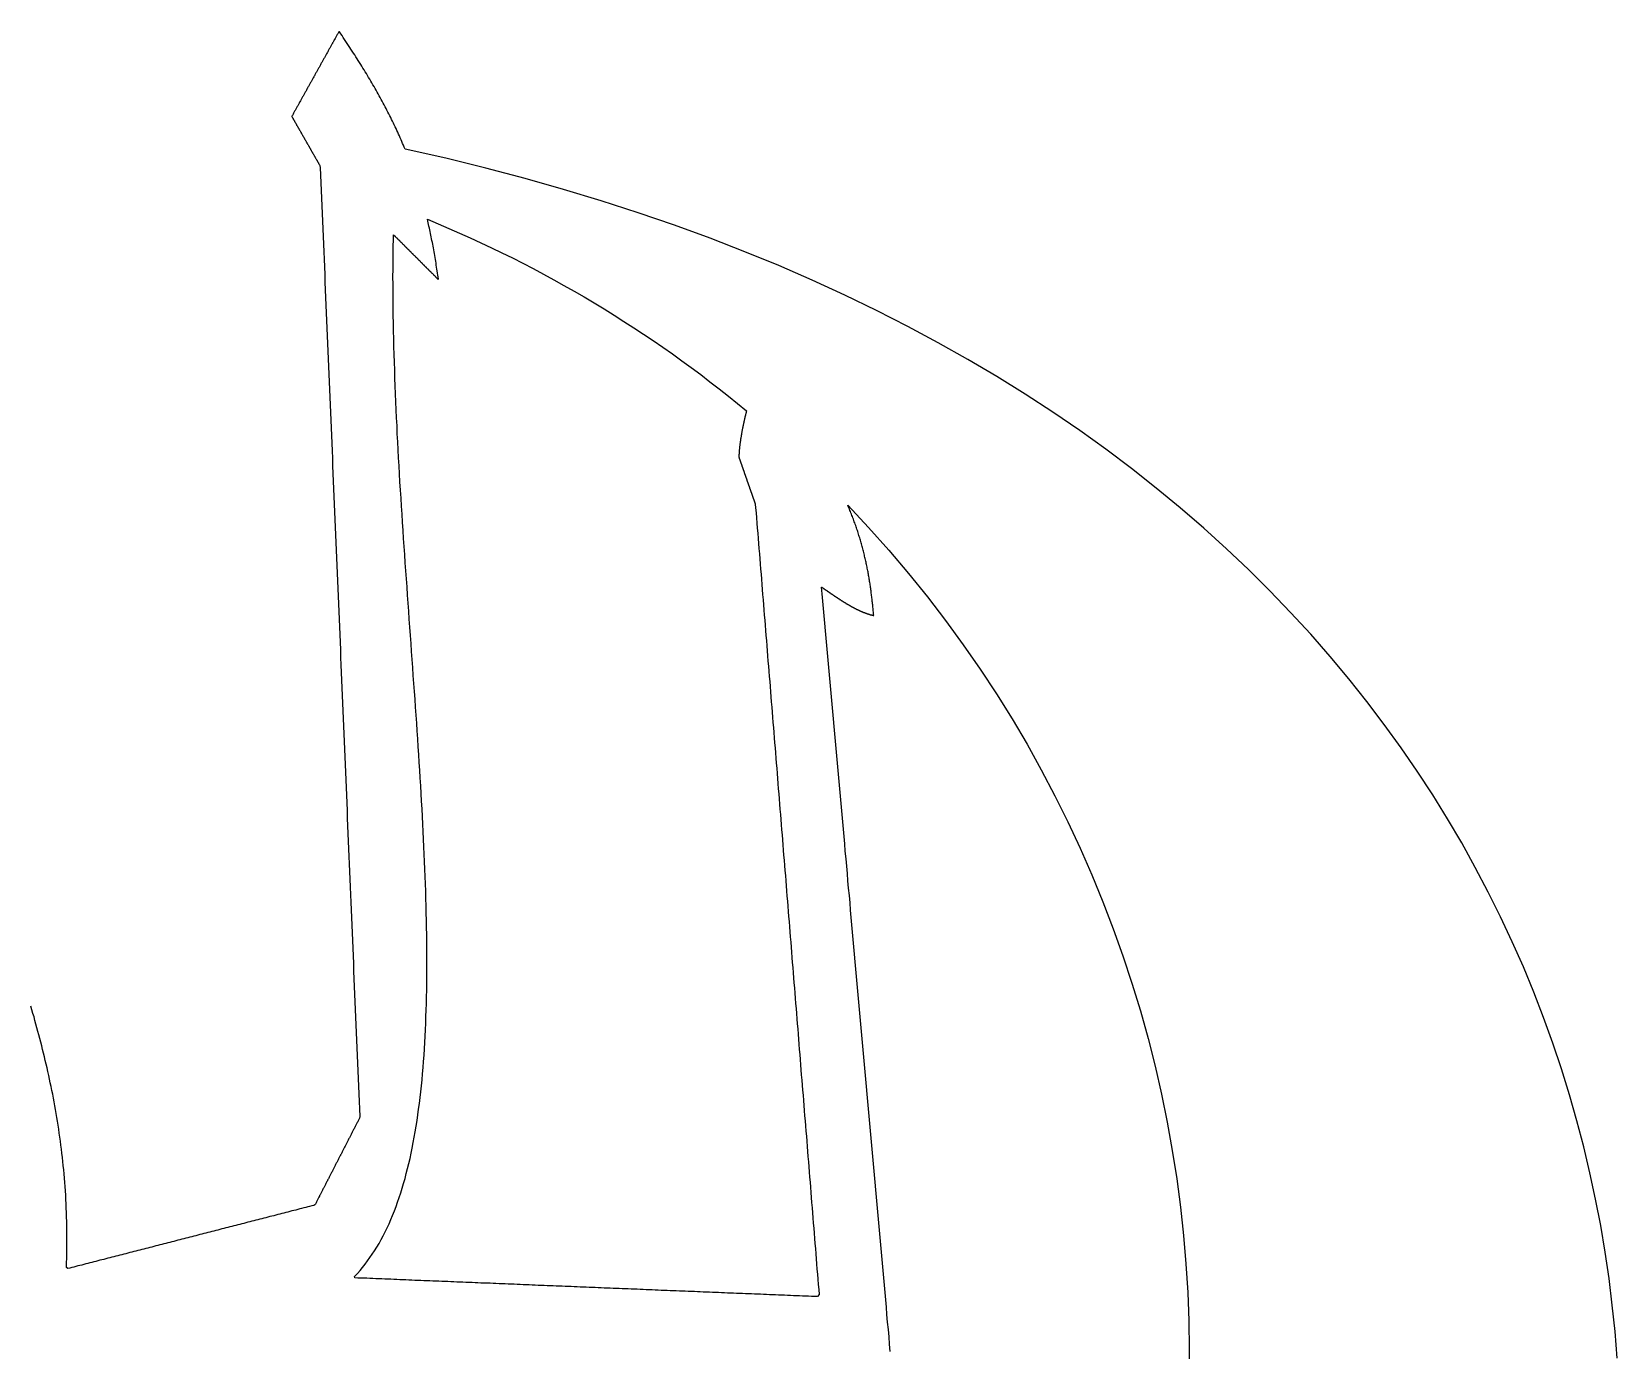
# Model space of a CAD drawing. Extents: x -375 to 182, y -177 to 177.
# Drawn here: x -14.6 to 181.8, y 14 to 177.3 of the extents above; entities that cross this region are included whole.
import ezdxf

# ---------------------------------------------------------------- set-up
doc = ezdxf.new("R2010")
doc.units = 0

msp = doc.modelspace()

# ---------------------------------------------------------------- linework, layer by layer
msp.add_lwpolyline([(181.78, 13.04), (181.5, 16.34), (181.16, 19.63), (180.75, 22.92), (180.27, 26.2), (179.72, 29.47), (179.09, 32.73), (178.39, 35.99), (177.62, 39.23), (176.77, 42.46), (175.85, 45.68), (174.86, 48.88), (173.79, 52.06), (172.65, 55.23), (171.43, 58.39), (170.14, 61.52), (168.76, 64.63), (167.32, 67.72), (165.79, 70.79), (164.19, 73.84), (162.51, 76.86), (160.75, 79.85), (158.91, 82.82), (156.99, 85.75), (154.99, 88.66), (152.92, 91.54), (150.76, 94.38), (148.52, 97.2), (146.2, 99.98), (143.8, 102.72), (141.31, 105.42), (138.75, 108.09), (136.1, 110.72), (133.36, 113.31), (130.55, 115.86), (127.65, 118.37), (124.66, 120.83), (121.59, 123.25), (118.43, 125.62), (115.19, 127.95), (111.86, 130.22), (108.44, 132.45), (104.94, 134.63), (101.34, 136.76), (97.66, 138.83), (93.9, 140.85), (90.04, 142.81), (86.09, 144.72), (82.06, 146.57), (77.93, 148.37), (73.72, 150.1), (69.41, 151.77), (65.01, 153.38), (60.52, 154.93), (55.93, 156.41), (51.26, 157.82), (46.49, 159.18), (41.62, 160.46), (36.67, 161.67), (31.62, 162.81), (31.52, 163.05), (31.42, 163.28), (31.33, 163.51), (31.23, 163.74), (31.13, 163.97), (31.03, 164.2), (30.92, 164.43), (30.82, 164.66), (30.72, 164.89), (30.61, 165.11), (30.51, 165.34), (30.4, 165.57), (30.29, 165.8), (30.18, 166.02), (30.07, 166.25), (29.96, 166.48), (29.85, 166.7), (29.74, 166.93), (29.62, 167.16), (29.51, 167.38), (29.39, 167.61), (29.27, 167.83), (29.16, 168.06), (29.04, 168.29), (28.91, 168.51), (28.79, 168.74), (28.67, 168.96), (28.55, 169.19), (28.42, 169.42), (28.3, 169.64), (28.17, 169.87), (28.04, 170.09), (27.91, 170.32), (27.78, 170.55), (27.65, 170.78), (27.52, 171), (27.38, 171.23), (27.25, 171.46), (27.11, 171.69), (26.97, 171.92), (26.84, 172.15), (26.7, 172.38), (26.55, 172.61), (26.41, 172.84), (26.27, 173.07), (26.13, 173.3), (25.98, 173.53), (25.83, 173.77), (25.69, 174), (25.54, 174.23), (25.39, 174.47), (25.24, 174.7), (25.08, 174.94), (24.93, 175.18), (24.78, 175.41), (24.62, 175.65), (24.46, 175.89), (24.3, 176.13), (24.14, 176.37), (23.98, 176.62), (23.82, 176.86), (23.66, 177.1), (23.49, 177.35), (23.42, 177.34), (23.37, 177.25), (23.33, 177.17), (23.28, 177.08), (23.23, 177), (23.18, 176.91), (23.14, 176.83), (23.09, 176.74), (23.04, 176.66), (23, 176.57), (22.95, 176.49), (22.9, 176.4), (22.85, 176.32), (22.81, 176.23), (22.76, 176.15), (22.71, 176.06), (22.66, 175.98), (22.62, 175.89), (22.57, 175.81), (22.52, 175.72), (22.48, 175.64), (22.43, 175.55), (22.38, 175.47), (22.34, 175.38), (22.29, 175.3), (22.24, 175.22), (22.19, 175.13), (22.15, 175.04), (22.1, 174.96), (22.05, 174.87), (22.01, 174.79), (21.96, 174.71), (21.91, 174.62), (21.86, 174.54), (21.82, 174.45), (21.77, 174.37), (21.72, 174.28), (21.67, 174.2), (21.63, 174.11), (21.58, 174.03), (21.53, 173.94), (21.49, 173.86), (21.44, 173.77), (21.39, 173.69), (21.35, 173.6), (21.3, 173.52), (21.25, 173.43), (21.2, 173.35), (21.16, 173.26), (21.11, 173.18), (21.06, 173.09), (21.02, 173.01), (20.97, 172.92), (20.92, 172.84), (20.87, 172.75), (20.83, 172.67), (20.78, 172.58), (20.73, 172.5), (20.68, 172.41), (20.64, 172.33), (20.59, 172.24), (20.54, 172.16), (20.5, 172.07), (20.45, 171.99), (20.4, 171.9), (20.36, 171.82), (20.31, 171.74), (20.26, 171.65), (20.21, 171.57), (20.17, 171.48), (20.12, 171.4), (20.07, 171.31), (20.03, 171.23), (19.98, 171.14), (19.93, 171.06), (19.88, 170.97), (19.84, 170.89), (19.79, 170.8), (19.74, 170.72), (19.69, 170.63), (19.65, 170.55), (19.6, 170.46), (19.55, 170.38), (19.51, 170.29), (19.46, 170.21), (19.41, 170.12), (19.37, 170.04), (19.32, 169.95), (19.27, 169.87), (19.22, 169.78), (19.18, 169.7), (19.13, 169.61), (19.08, 169.53), (19.04, 169.45), (18.99, 169.36), (18.94, 169.27), (18.89, 169.19), (18.85, 169.1), (18.8, 169.02), (18.75, 168.94), (18.7, 168.85), (18.66, 168.77), (18.61, 168.68), (18.56, 168.6), (18.52, 168.51), (18.47, 168.43), (18.42, 168.34), (18.38, 168.26), (18.33, 168.17), (18.28, 168.09), (18.23, 168), (18.19, 167.92), (18.14, 167.83), (18.09, 167.75), (18.05, 167.66), (18, 167.58), (17.95, 167.49), (17.9, 167.41), (17.86, 167.32), (17.81, 167.24), (17.76, 167.15), (17.71, 167.07), (17.67, 166.98), (17.62, 166.9), (17.61, 166.83), (17.64, 166.78), (17.67, 166.73), (17.69, 166.68), (17.72, 166.63), (17.75, 166.58), (17.78, 166.53), (17.81, 166.48), (17.84, 166.44), (17.86, 166.39), (17.89, 166.34), (17.92, 166.29), (17.95, 166.24), (17.98, 166.19), (18.01, 166.14), (18.03, 166.09), (18.06, 166.04), (18.09, 165.99), (18.12, 165.94), (18.15, 165.89), (18.17, 165.84), (18.2, 165.79), (18.23, 165.74), (18.26, 165.69), (18.29, 165.64), (18.32, 165.59), (18.35, 165.54), (18.37, 165.49), (18.4, 165.45), (18.43, 165.4), (18.46, 165.35), (18.49, 165.3), (18.52, 165.25), (18.54, 165.2), (18.57, 165.15), (18.6, 165.1), (18.63, 165.05), (18.66, 165), (18.68, 164.95), (18.71, 164.9), (18.74, 164.85), (18.77, 164.8), (18.8, 164.75), (18.83, 164.7), (18.85, 164.65), (18.88, 164.6), (18.91, 164.55), (18.94, 164.5), (18.97, 164.46), (19, 164.41), (19.02, 164.36), (19.05, 164.31), (19.08, 164.26), (19.11, 164.21), (19.14, 164.16), (19.16, 164.11), (19.19, 164.06), (19.22, 164.01), (19.25, 163.96), (19.28, 163.91), (19.31, 163.86), (19.34, 163.81), (19.36, 163.76), (19.39, 163.71), (19.42, 163.66), (19.45, 163.61), (19.48, 163.56), (19.51, 163.51), (19.53, 163.47), (19.56, 163.42), (19.59, 163.37), (19.62, 163.32), (19.65, 163.27), (19.67, 163.22), (19.7, 163.17), (19.73, 163.12), (19.76, 163.07), (19.79, 163.02), (19.82, 162.97), (19.84, 162.92), (19.87, 162.87), (19.9, 162.82), (19.93, 162.77), (19.96, 162.72), (19.99, 162.67), (20.01, 162.62), (20.04, 162.57), (20.07, 162.52), (20.1, 162.48), (20.13, 162.43), (20.15, 162.38), (20.18, 162.33), (20.21, 162.28), (20.24, 162.23), (20.27, 162.18), (20.3, 162.13), (20.33, 162.08), (20.35, 162.03), (20.38, 161.98), (20.41, 161.93), (20.44, 161.88), (20.47, 161.83), (20.5, 161.78), (20.52, 161.73), (20.55, 161.68), (20.58, 161.63), (20.61, 161.58), (20.64, 161.53), (20.66, 161.49), (20.69, 161.44), (20.72, 161.39), (20.75, 161.34), (20.78, 161.29), (20.81, 161.24), (20.83, 161.19), (20.86, 161.14), (20.89, 161.09), (20.92, 161.04), (20.95, 160.99), (20.98, 160.94), (21, 160.89), (21.03, 160.84), (21.06, 160.79), (21.09, 160.74), (21.12, 160.53), (21.16, 159.59), (21.2, 158.64), (21.24, 157.69), (21.28, 156.74), (21.32, 155.79), (21.36, 154.84), (21.4, 153.9), (21.44, 152.95), (21.48, 152), (21.51, 151.05), (21.55, 150.1), (21.59, 149.16), (21.63, 148.21), (21.67, 147.26), (21.71, 146.31), (21.75, 145.36), (21.79, 144.42), (21.83, 143.47), (21.87, 142.52), (21.91, 141.57), (21.95, 140.62), (21.99, 139.68), (22.03, 138.73), (22.07, 137.78), (22.11, 136.83), (22.15, 135.88), (22.18, 134.93), (22.22, 133.99), (22.26, 133.04), (22.3, 132.09), (22.34, 131.14), (22.38, 130.19), (22.42, 129.25), (22.46, 128.3), (22.5, 127.35), (22.54, 126.4), (22.58, 125.45), (22.62, 124.51), (22.66, 123.56), (22.7, 122.61), (22.74, 121.66), (22.78, 120.71), (22.82, 119.76), (22.86, 118.82), (22.9, 117.87), (22.94, 116.92), (22.98, 115.97), (23.01, 115.02), (23.05, 114.08), (23.09, 113.13), (23.13, 112.18), (23.17, 111.23), (23.21, 110.28), (23.25, 109.34), (23.29, 108.39), (23.33, 107.44), (23.37, 106.49), (23.41, 105.54), (23.45, 104.6), (23.49, 103.65), (23.53, 102.7), (23.57, 101.75), (23.61, 100.8), (23.65, 99.85), (23.69, 98.91), (23.72, 97.96), (23.76, 97.01), (23.8, 96.06), (23.84, 95.11), (23.88, 94.17), (23.92, 93.22), (23.96, 92.27), (24, 91.32), (24.04, 90.37), (24.08, 89.43), (24.12, 88.48), (24.16, 87.53), (24.2, 86.58), (24.24, 85.63), (24.28, 84.68), (24.32, 83.74), (24.36, 82.79), (24.4, 81.84), (24.44, 80.89), (24.47, 79.94), (24.51, 79), (24.55, 78.05), (24.59, 77.1), (24.63, 76.15), (24.67, 75.2), (24.71, 74.26), (24.75, 73.31), (24.79, 72.36), (24.83, 71.41), (24.87, 70.46), (24.91, 69.52), (24.95, 68.57), (24.99, 67.62), (25.03, 66.67), (25.07, 65.72), (25.11, 64.77), (25.15, 63.83), (25.19, 62.88), (25.23, 61.93), (25.26, 60.98), (25.3, 60.03), (25.34, 59.09), (25.38, 58.14), (25.42, 57.19), (25.46, 56.24), (25.5, 55.29), (25.54, 54.35), (25.58, 53.4), (25.62, 52.45), (25.66, 51.5), (25.7, 50.55), (25.74, 49.6), (25.78, 48.66), (25.82, 47.71), (25.86, 46.76), (25.9, 45.81), (25.93, 44.86), (25.97, 43.92), (26.01, 42.97), (25.98, 42.78), (25.93, 42.69), (25.89, 42.6), (25.85, 42.51), (25.8, 42.43), (25.76, 42.34), (25.71, 42.25), (25.67, 42.17), (25.62, 42.08), (25.58, 41.99), (25.53, 41.9), (25.49, 41.82), (25.44, 41.73), (25.4, 41.64), (25.35, 41.56), (25.31, 41.47), (25.26, 41.38), (25.22, 41.29), (25.17, 41.21), (25.13, 41.12), (25.08, 41.03), (25.04, 40.94), (24.99, 40.86), (24.95, 40.77), (24.91, 40.68), (24.86, 40.6), (24.82, 40.51), (24.77, 40.42), (24.73, 40.33), (24.68, 40.25), (24.64, 40.16), (24.59, 40.07), (24.55, 39.99), (24.5, 39.9), (24.46, 39.81), (24.41, 39.72), (24.37, 39.64), (24.32, 39.55), (24.28, 39.46), (24.23, 39.38), (24.19, 39.29), (24.14, 39.2), (24.1, 39.11), (24.05, 39.03), (24.01, 38.94), (23.97, 38.85), (23.92, 38.76), (23.88, 38.68), (23.83, 38.59), (23.79, 38.5), (23.74, 38.42), (23.7, 38.33), (23.65, 38.24), (23.61, 38.15), (23.56, 38.07), (23.52, 37.98), (23.47, 37.89), (23.43, 37.81), (23.38, 37.72), (23.34, 37.63), (23.29, 37.54), (23.25, 37.46), (23.2, 37.37), (23.16, 37.28), (23.11, 37.19), (23.07, 37.11), (23.02, 37.02), (22.98, 36.93), (22.94, 36.85), (22.89, 36.76), (22.85, 36.67), (22.8, 36.58), (22.76, 36.5), (22.71, 36.41), (22.67, 36.32), (22.62, 36.24), (22.58, 36.15), (22.53, 36.06), (22.49, 35.97), (22.44, 35.89), (22.4, 35.8), (22.35, 35.71), (22.31, 35.63), (22.26, 35.54), (22.22, 35.45), (22.17, 35.36), (22.13, 35.28), (22.08, 35.19), (22.04, 35.1), (22, 35.01), (21.95, 34.93), (21.91, 34.84), (21.86, 34.75), (21.82, 34.67), (21.77, 34.58), (21.73, 34.49), (21.68, 34.4), (21.64, 34.32), (21.59, 34.23), (21.55, 34.14), (21.5, 34.06), (21.46, 33.97), (21.41, 33.88), (21.37, 33.79), (21.32, 33.71), (21.28, 33.62), (21.23, 33.53), (21.19, 33.45), (21.14, 33.36), (21.1, 33.27), (21.05, 33.18), (21.01, 33.1), (20.96, 33.01), (20.92, 32.92), (20.87, 32.83), (20.83, 32.75), (20.79, 32.66), (20.74, 32.57), (20.7, 32.49), (20.65, 32.4), (20.61, 32.31), (20.56, 32.22), (20.52, 32.14), (20.47, 32.05), (20.31, 31.98), (20.06, 31.91), (19.81, 31.85), (19.57, 31.79), (19.32, 31.72), (19.07, 31.66), (18.82, 31.59), (18.58, 31.53), (18.33, 31.47), (18.08, 31.4), (17.83, 31.34), (17.59, 31.28), (17.34, 31.21), (17.09, 31.15), (16.84, 31.09), (16.6, 31.02), (16.35, 30.96), (16.1, 30.89), (15.85, 30.83), (15.61, 30.77), (15.36, 30.7), (15.11, 30.64), (14.86, 30.58), (14.62, 30.51), (14.37, 30.45), (14.12, 30.39), (13.87, 30.32), (13.63, 30.26), (13.38, 30.19), (13.13, 30.13), (12.88, 30.07), (12.64, 30), (12.39, 29.94), (12.14, 29.88), (11.89, 29.81), (11.65, 29.75), (11.4, 29.69), (11.15, 29.62), (10.9, 29.56), (10.66, 29.49), (10.41, 29.43), (10.16, 29.37), (9.92, 29.3), (9.67, 29.24), (9.42, 29.18), (9.17, 29.11), (8.93, 29.05), (8.68, 28.99), (8.43, 28.92), (8.18, 28.86), (7.94, 28.79), (7.69, 28.73), (7.44, 28.67), (7.19, 28.6), (6.95, 28.54), (6.7, 28.48), (6.45, 28.41), (6.2, 28.35), (5.96, 28.28), (5.71, 28.22), (5.46, 28.16), (5.21, 28.09), (4.97, 28.03), (4.72, 27.97), (4.47, 27.9), (4.22, 27.84), (3.98, 27.78), (3.73, 27.71), (3.48, 27.65), (3.23, 27.59), (2.99, 27.52), (2.74, 27.46), (2.49, 27.39), (2.24, 27.33), (2, 27.27), (1.75, 27.2), (1.5, 27.14), (1.25, 27.08), (1.01, 27.01), (0.76, 26.95), (0.51, 26.88), (0.26, 26.82), (0.02, 26.76), (-0.23, 26.69), (-0.48, 26.63), (-0.73, 26.57), (-0.97, 26.5), (-1.22, 26.44), (-1.47, 26.38), (-1.72, 26.31), (-1.96, 26.25), (-2.21, 26.18), (-2.46, 26.12), (-2.71, 26.06), (-2.95, 25.99), (-3.2, 25.93), (-3.45, 25.87), (-3.7, 25.8), (-3.94, 25.74), (-4.19, 25.68), (-4.44, 25.61), (-4.69, 25.55), (-4.93, 25.48), (-5.18, 25.42), (-5.43, 25.36), (-5.68, 25.29), (-5.92, 25.23), (-6.17, 25.17), (-6.42, 25.1), (-6.67, 25.04), (-6.91, 24.98), (-7.16, 24.91), (-7.41, 24.85), (-7.66, 24.78), (-7.9, 24.72), (-8.15, 24.66), (-8.4, 24.59), (-8.65, 24.53), (-8.89, 24.47), (-9.14, 24.4), (-9.39, 24.34), (-9.64, 24.28), (-9.88, 24.21), (-10.13, 24.15), (-10.3, 24.27), (-10.29, 24.86), (-10.27, 25.44), (-10.26, 26.02), (-10.25, 26.6), (-10.25, 27.17), (-10.25, 27.74), (-10.25, 28.3), (-10.25, 28.86), (-10.26, 29.42), (-10.27, 29.98), (-10.29, 30.53), (-10.31, 31.08), (-10.33, 31.62), (-10.35, 32.16), (-10.38, 32.7), (-10.41, 33.24), (-10.44, 33.77), (-10.48, 34.3), (-10.52, 34.82), (-10.56, 35.35), (-10.61, 35.87), (-10.65, 36.39), (-10.7, 36.9), (-10.76, 37.41), (-10.81, 37.92), (-10.87, 38.43), (-10.93, 38.93), (-10.99, 39.43), (-11.06, 39.93), (-11.13, 40.43), (-11.2, 40.92), (-11.27, 41.42), (-11.34, 41.91), (-11.42, 42.39), (-11.5, 42.88), (-11.58, 43.36), (-11.67, 43.84), (-11.75, 44.32), (-11.84, 44.8), (-11.93, 45.27), (-12.02, 45.74), (-12.11, 46.21), (-12.21, 46.68), (-12.31, 47.15), (-12.41, 47.62), (-12.51, 48.08), (-12.61, 48.54), (-12.72, 49), (-12.82, 49.46), (-12.93, 49.92), (-13.04, 50.37), (-13.15, 50.83), (-13.26, 51.28), (-13.38, 51.73), (-13.49, 52.18), (-13.61, 52.63), (-13.73, 53.08), (-13.85, 53.53), (-13.97, 53.98), (-14.09, 54.42), (-14.21, 54.86), (-14.33, 55.31), (-14.46, 55.75), (-14.59, 56.19), (-14.72, 56.63)])
msp.add_lwpolyline([(73.92, 130.38), (73.9, 130.33), (73.89, 130.27), (73.87, 130.2), (73.86, 130.14), (73.84, 130.08), (73.82, 130.01), (73.81, 129.95), (73.79, 129.89), (73.78, 129.82), (73.76, 129.76), (73.75, 129.69), (73.73, 129.63), (73.72, 129.57), (73.7, 129.5), (73.69, 129.44), (73.67, 129.37), (73.66, 129.31), (73.64, 129.25), (73.63, 129.18), (73.61, 129.12), (73.6, 129.05), (73.59, 128.99), (73.57, 128.92), (73.56, 128.86), (73.54, 128.8), (73.53, 128.73), (73.52, 128.67), (73.5, 128.6), (73.49, 128.54), (73.48, 128.47), (73.46, 128.41), (73.45, 128.34), (73.44, 128.28), (73.42, 128.21), (73.41, 128.15), (73.4, 128.08), (73.39, 128.02), (73.37, 127.95), (73.36, 127.89), (73.35, 127.82), (73.34, 127.76), (73.33, 127.69), (73.31, 127.63), (73.3, 127.56), (73.29, 127.49), (73.28, 127.43), (73.27, 127.36), (73.26, 127.3), (73.25, 127.23), (73.24, 127.17), (73.23, 127.1), (73.22, 127.03), (73.2, 126.97), (73.19, 126.9), (73.18, 126.84), (73.18, 126.77), (73.17, 126.7), (73.16, 126.64), (73.15, 126.57), (73.14, 126.5), (73.13, 126.44), (73.12, 126.37), (73.11, 126.3), (73.1, 126.24), (73.1, 126.17), (73.09, 126.1), (73.08, 126.04), (73.07, 125.97), (73.07, 125.9), (73.06, 125.84), (73.05, 125.77), (73.04, 125.7), (73.04, 125.63), (73.03, 125.57), (73.03, 125.5), (73.02, 125.43), (73.01, 125.36), (73.01, 125.3), (73, 125.23), (73, 125.16), (72.99, 125.09), (72.99, 125.02), (72.98, 124.96), (72.98, 124.89), (72.98, 124.82), (72.97, 124.75), (72.97, 124.68), (72.98, 124.64), (72.99, 124.6), (73, 124.56), (73.02, 124.52), (73.03, 124.49), (73.04, 124.45), (73.06, 124.41), (73.07, 124.37), (73.08, 124.34), (73.1, 124.3), (73.11, 124.26), (73.12, 124.22), (73.14, 124.18), (73.15, 124.15), (73.16, 124.11), (73.18, 124.07), (73.19, 124.03), (73.2, 124), (73.22, 123.96), (73.23, 123.92), (73.24, 123.88), (73.26, 123.84), (73.27, 123.81), (73.28, 123.77), (73.3, 123.73), (73.31, 123.69), (73.32, 123.66), (73.34, 123.62), (73.35, 123.58), (73.36, 123.54), (73.38, 123.5), (73.39, 123.47), (73.4, 123.43), (73.41, 123.39), (73.43, 123.35), (73.44, 123.32), (73.45, 123.28), (73.47, 123.24), (73.48, 123.2), (73.49, 123.16), (73.51, 123.13), (73.52, 123.09), (73.53, 123.05), (73.55, 123.01), (73.56, 122.98), (73.57, 122.94), (73.59, 122.9), (73.6, 122.86), (73.61, 122.82), (73.63, 122.79), (73.64, 122.75), (73.65, 122.71), (73.67, 122.67), (73.68, 122.64), (73.69, 122.6), (73.71, 122.56), (73.72, 122.52), (73.73, 122.48), (73.75, 122.45), (73.76, 122.41), (73.77, 122.37), (73.79, 122.33), (73.8, 122.29), (73.81, 122.26), (73.83, 122.22), (73.84, 122.18), (73.85, 122.14), (73.87, 122.11), (73.88, 122.07), (73.89, 122.03), (73.9, 121.99), (73.92, 121.95), (73.93, 121.92), (73.94, 121.88), (73.96, 121.84), (73.97, 121.8), (73.98, 121.77), (74, 121.73), (74.01, 121.69), (74.02, 121.65), (74.04, 121.61), (74.05, 121.58), (74.06, 121.54), (74.08, 121.5), (74.09, 121.46), (74.1, 121.43), (74.12, 121.39), (74.13, 121.35), (74.14, 121.31), (74.16, 121.27), (74.17, 121.24), (74.18, 121.2), (74.2, 121.16), (74.21, 121.12), (74.22, 121.09), (74.24, 121.05), (74.25, 121.01), (74.26, 120.97), (74.28, 120.93), (74.29, 120.9), (74.3, 120.86), (74.31, 120.82), (74.33, 120.78), (74.34, 120.75), (74.35, 120.71), (74.37, 120.67), (74.38, 120.63), (74.39, 120.59), (74.41, 120.56), (74.42, 120.52), (74.43, 120.48), (74.45, 120.44), (74.46, 120.41), (74.47, 120.37), (74.49, 120.33), (74.5, 120.29), (74.51, 120.25), (74.53, 120.22), (74.54, 120.18), (74.55, 120.14), (74.57, 120.1), (74.58, 120.07), (74.59, 120.03), (74.61, 119.99), (74.62, 119.95), (74.63, 119.91), (74.64, 119.88), (74.66, 119.84), (74.67, 119.8), (74.68, 119.76), (74.7, 119.73), (74.71, 119.69), (74.72, 119.65), (74.74, 119.61), (74.75, 119.57), (74.76, 119.54), (74.78, 119.5), (74.79, 119.46), (74.8, 119.42), (74.82, 119.39), (74.83, 119.35), (74.84, 119.31), (74.86, 119.27), (74.87, 119.23), (74.88, 119.2), (74.9, 119.16), (74.91, 119.12), (74.92, 119.08), (74.94, 119.05), (74.95, 119.01), (74.96, 118.97), (74.97, 118.93), (74.99, 118.89), (75, 118.86), (75.01, 118.82), (75.05, 118.38), (75.1, 117.75), (75.16, 117.12), (75.21, 116.48), (75.26, 115.85), (75.31, 115.22), (75.36, 114.59), (75.41, 113.95), (75.46, 113.32), (75.51, 112.69), (75.56, 112.05), (75.61, 111.42), (75.67, 110.79), (75.72, 110.16), (75.77, 109.52), (75.82, 108.89), (75.87, 108.26), (75.92, 107.62), (75.97, 106.99), (76.02, 106.36), (76.07, 105.73), (76.12, 105.09), (76.18, 104.46), (76.23, 103.83), (76.28, 103.19), (76.33, 102.56), (76.38, 101.93), (76.43, 101.3), (76.48, 100.66), (76.53, 100.03), (76.58, 99.4), (76.64, 98.76), (76.69, 98.13), (76.74, 97.5), (76.79, 96.87), (76.84, 96.23), (76.89, 95.6), (76.94, 94.97), (76.99, 94.33), (77.04, 93.7), (77.09, 93.07), (77.15, 92.44), (77.2, 91.8), (77.25, 91.17), (77.3, 90.54), (77.35, 89.9), (77.4, 89.27), (77.45, 88.64), (77.5, 88.01), (77.55, 87.37), (77.6, 86.74), (77.66, 86.11), (77.71, 85.48), (77.76, 84.84), (77.81, 84.21), (77.86, 83.58), (77.91, 82.94), (77.96, 82.31), (78.01, 81.68), (78.06, 81.05), (78.11, 80.41), (78.17, 79.78), (78.22, 79.15), (78.27, 78.51), (78.32, 77.88), (78.37, 77.25), (78.42, 76.62), (78.47, 75.98), (78.52, 75.35), (78.57, 74.72), (78.62, 74.08), (78.68, 73.45), (78.73, 72.82), (78.78, 72.19), (78.83, 71.55), (78.88, 70.92), (78.93, 70.29), (78.98, 69.65), (79.03, 69.02), (79.08, 68.39), (79.13, 67.76), (79.19, 67.12), (79.24, 66.49), (79.29, 65.86), (79.34, 65.22), (79.39, 64.59), (79.44, 63.96), (79.49, 63.33), (79.54, 62.69), (79.59, 62.06), (79.64, 61.43), (79.7, 60.79), (79.75, 60.16), (79.8, 59.53), (79.85, 58.9), (79.9, 58.26), (79.95, 57.63), (80, 57), (80.05, 56.36), (80.1, 55.73), (80.15, 55.1), (80.2, 54.47), (80.26, 53.83), (80.31, 53.2), (80.36, 52.57), (80.41, 51.93), (80.46, 51.3), (80.51, 50.67), (80.56, 50.04), (80.61, 49.4), (80.66, 48.77), (80.71, 48.14), (80.77, 47.5), (80.82, 46.87), (80.87, 46.24), (80.92, 45.61), (80.97, 44.97), (81.02, 44.34), (81.07, 43.71), (81.12, 43.08), (81.17, 42.44), (81.22, 41.81), (81.28, 41.18), (81.33, 40.54), (81.38, 39.91), (81.43, 39.28), (81.48, 38.65), (81.53, 38.01), (81.58, 37.38), (81.63, 36.75), (81.68, 36.11), (81.73, 35.48), (81.79, 34.85), (81.84, 34.22), (81.89, 33.58), (81.94, 32.95), (81.99, 32.32), (82.04, 31.68), (82.09, 31.05), (82.14, 30.42), (82.19, 29.79), (82.24, 29.15), (82.3, 28.52), (82.35, 27.89), (82.4, 27.25), (82.45, 26.62), (82.5, 25.99), (82.55, 25.36), (82.6, 24.72), (82.65, 24.09), (82.7, 23.46), (82.75, 22.82), (82.81, 22.19), (82.86, 21.56), (82.91, 20.93), (82.71, 20.67), (82.34, 20.68), (81.97, 20.7), (81.6, 20.71), (81.22, 20.73), (80.85, 20.74), (80.48, 20.76), (80.11, 20.77), (79.74, 20.79), (79.36, 20.81), (78.99, 20.82), (78.62, 20.84), (78.25, 20.85), (77.88, 20.87), (77.5, 20.88), (77.13, 20.9), (76.76, 20.91), (76.39, 20.93), (76.01, 20.94), (75.64, 20.96), (75.27, 20.97), (74.9, 20.99), (74.53, 21), (74.15, 21.02), (73.78, 21.03), (73.41, 21.05), (73.04, 21.06), (72.67, 21.08), (72.29, 21.09), (71.92, 21.11), (71.55, 21.12), (71.18, 21.14), (70.81, 21.15), (70.43, 21.17), (70.06, 21.18), (69.69, 21.2), (69.32, 21.21), (68.94, 21.23), (68.57, 21.24), (68.2, 21.26), (67.83, 21.27), (67.46, 21.29), (67.08, 21.3), (66.71, 21.32), (66.34, 21.33), (65.97, 21.35), (65.6, 21.36), (65.22, 21.38), (64.85, 21.39), (64.48, 21.41), (64.11, 21.42), (63.73, 21.44), (63.36, 21.45), (62.99, 21.47), (62.62, 21.49), (62.25, 21.5), (61.87, 21.52), (61.5, 21.53), (61.13, 21.55), (60.76, 21.56), (60.38, 21.58), (60.01, 21.59), (59.64, 21.61), (59.27, 21.62), (58.9, 21.64), (58.52, 21.65), (58.15, 21.67), (57.78, 21.68), (57.41, 21.7), (57.04, 21.71), (56.66, 21.73), (56.29, 21.74), (55.92, 21.76), (55.55, 21.77), (55.17, 21.79), (54.8, 21.8), (54.43, 21.82), (54.06, 21.83), (53.69, 21.85), (53.31, 21.86), (52.94, 21.88), (52.57, 21.89), (52.2, 21.91), (51.83, 21.92), (51.45, 21.94), (51.08, 21.95), (50.71, 21.97), (50.34, 21.98), (49.97, 22), (49.59, 22.01), (49.22, 22.03), (48.85, 22.04), (48.48, 22.06), (48.1, 22.07), (47.73, 22.09), (47.36, 22.1), (46.99, 22.12), (46.62, 22.13), (46.24, 22.15), (45.87, 22.17), (45.5, 22.18), (45.13, 22.2), (44.76, 22.21), (44.38, 22.23), (44.01, 22.24), (43.64, 22.26), (43.27, 22.27), (42.89, 22.29), (42.52, 22.3), (42.15, 22.32), (41.78, 22.33), (41.41, 22.35), (41.03, 22.36), (40.66, 22.38), (40.29, 22.39), (39.92, 22.41), (39.54, 22.42), (39.17, 22.44), (38.8, 22.45), (38.43, 22.47), (38.06, 22.48), (37.68, 22.5), (37.31, 22.51), (36.94, 22.53), (36.57, 22.54), (36.2, 22.56), (35.82, 22.57), (35.45, 22.59), (35.08, 22.6), (34.71, 22.62), (34.33, 22.63), (33.96, 22.65), (33.59, 22.66), (33.22, 22.68), (32.85, 22.69), (32.47, 22.71), (32.1, 22.72), (31.73, 22.74), (31.36, 22.75), (30.99, 22.77), (30.61, 22.78), (30.24, 22.8), (29.87, 22.82), (29.5, 22.83), (29.13, 22.85), (28.75, 22.86), (28.38, 22.88), (28.01, 22.89), (27.64, 22.91), (27.26, 22.92), (26.89, 22.94), (26.52, 22.95), (26.15, 22.97), (25.78, 22.98), (25.4, 23), (25.38, 23.18), (25.72, 23.54), (26.05, 23.91), (26.37, 24.29), (26.68, 24.68), (26.98, 25.09), (27.28, 25.5), (27.57, 25.93), (27.86, 26.36), (28.13, 26.81), (28.4, 27.26), (28.66, 27.73), (28.92, 28.21), (29.16, 28.7), (29.4, 29.19), (29.64, 29.7), (29.87, 30.22), (30.09, 30.74), (30.3, 31.28), (30.51, 31.83), (30.71, 32.38), (30.9, 32.95), (31.09, 33.52), (31.27, 34.1), (31.45, 34.7), (31.62, 35.3), (31.78, 35.91), (31.94, 36.53), (32.09, 37.15), (32.24, 37.79), (32.38, 38.43), (32.52, 39.08), (32.65, 39.75), (32.77, 40.41), (32.89, 41.09), (33, 41.78), (33.11, 42.47), (33.21, 43.17), (33.31, 43.88), (33.41, 44.59), (33.49, 45.32), (33.58, 46.05), (33.66, 46.78), (33.73, 47.53), (33.8, 48.28), (33.86, 49.04), (33.92, 49.8), (33.98, 50.58), (34.03, 51.36), (34.08, 52.14), (34.12, 52.93), (34.16, 53.73), (34.19, 54.54), (34.22, 55.35), (34.25, 56.16), (34.27, 56.99), (34.29, 57.82), (34.31, 58.65), (34.32, 59.49), (34.33, 60.34), (34.33, 61.19), (34.34, 62.04), (34.33, 62.91), (34.33, 63.77), (34.32, 64.65), (34.31, 65.52), (34.3, 66.4), (34.28, 67.29), (34.26, 68.18), (34.24, 69.08), (34.21, 69.98), (34.19, 70.88), (34.16, 71.79), (34.12, 72.71), (34.09, 73.63), (34.05, 74.55), (34.01, 75.47), (33.97, 76.4), (33.93, 77.34), (33.88, 78.27), (33.83, 79.21), (33.78, 80.16), (33.73, 81.1), (33.68, 82.05), (33.62, 83.01), (33.57, 83.96), (33.51, 84.92), (33.45, 85.89), (33.39, 86.85), (33.33, 87.82), (33.26, 88.79), (33.2, 89.76), (33.13, 90.74), (33.07, 91.71), (33, 92.69), (32.93, 93.67), (32.86, 94.66), (32.79, 95.64), (32.72, 96.63), (32.65, 97.62), (32.58, 98.61), (32.51, 99.6), (32.44, 100.59), (32.37, 101.58), (32.3, 102.58), (32.22, 103.58), (32.15, 104.57), (32.08, 105.57), (32.01, 106.57), (31.94, 107.57), (31.87, 108.57), (31.8, 109.57), (31.73, 110.57), (31.66, 111.57), (31.59, 112.58), (31.52, 113.58), (31.45, 114.58), (31.38, 115.58), (31.32, 116.58), (31.25, 117.58), (31.19, 118.58), (31.13, 119.58), (31.07, 120.58), (31, 121.58), (30.95, 122.58), (30.89, 123.57), (30.83, 124.57), (30.78, 125.57), (30.73, 126.56), (30.67, 127.55), (30.63, 128.54), (30.58, 129.53), (30.53, 130.52), (30.49, 131.51), (30.45, 132.49), (30.41, 133.47), (30.37, 134.45), (30.34, 135.43), (30.31, 136.41), (30.28, 137.38), (30.25, 138.35), (30.23, 139.32), (30.2, 140.29), (30.19, 141.25), (30.17, 142.21), (30.16, 143.17), (30.15, 144.13), (30.14, 145.08), (30.14, 146.03), (30.13, 146.97), (30.14, 147.92), (30.14, 148.86), (30.15, 149.79), (30.17, 150.72), (30.18, 151.65), (30.21, 152.19), (30.25, 152.16), (30.28, 152.12), (30.32, 152.08), (30.35, 152.05), (30.39, 152.01), (30.42, 151.98), (30.46, 151.94), (30.5, 151.9), (30.53, 151.87), (30.57, 151.83), (30.6, 151.8), (30.64, 151.76), (30.68, 151.72), (30.71, 151.69), (30.75, 151.65), (30.78, 151.62), (30.82, 151.58), (30.85, 151.55), (30.89, 151.51), (30.93, 151.47), (30.96, 151.44), (31, 151.4), (31.03, 151.37), (31.07, 151.33), (31.11, 151.29), (31.14, 151.26), (31.18, 151.22), (31.21, 151.19), (31.25, 151.15), (31.28, 151.11), (31.32, 151.08), (31.36, 151.04), (31.39, 151.01), (31.43, 150.97), (31.46, 150.94), (31.5, 150.9), (31.54, 150.86), (31.57, 150.83), (31.61, 150.79), (31.65, 150.76), (31.68, 150.72), (31.72, 150.68), (31.75, 150.65), (31.79, 150.61), (31.82, 150.58), (31.86, 150.54), (31.9, 150.5), (31.93, 150.47), (31.97, 150.43), (32, 150.4), (32.04, 150.36), (32.08, 150.32), (32.11, 150.29), (32.15, 150.25), (32.18, 150.22), (32.22, 150.18), (32.25, 150.15), (32.29, 150.11), (32.33, 150.07), (32.36, 150.04), (32.4, 150), (32.43, 149.97), (32.47, 149.93), (32.51, 149.89), (32.54, 149.86), (32.58, 149.82), (32.61, 149.79), (32.65, 149.75), (32.69, 149.71), (32.72, 149.68), (32.76, 149.64), (32.79, 149.61), (32.83, 149.57), (32.86, 149.54), (32.9, 149.5), (32.94, 149.46), (32.97, 149.43), (33.01, 149.39), (33.04, 149.36), (33.08, 149.32), (33.12, 149.28), (33.15, 149.25), (33.19, 149.21), (33.22, 149.18), (33.26, 149.14), (33.3, 149.1), (33.33, 149.07), (33.37, 149.03), (33.4, 149), (33.44, 148.96), (33.48, 148.93), (33.51, 148.89), (33.55, 148.85), (33.58, 148.82), (33.62, 148.78), (33.66, 148.75), (33.69, 148.71), (33.73, 148.67), (33.76, 148.64), (33.8, 148.6), (33.83, 148.57), (33.87, 148.53), (33.91, 148.49), (33.94, 148.46), (33.98, 148.42), (34.01, 148.39), (34.05, 148.35), (34.09, 148.31), (34.12, 148.28), (34.16, 148.24), (34.19, 148.21), (34.23, 148.17), (34.26, 148.14), (34.3, 148.1), (34.34, 148.06), (34.37, 148.03), (34.41, 147.99), (34.44, 147.96), (34.48, 147.92), (34.52, 147.88), (34.55, 147.85), (34.59, 147.81), (34.62, 147.78), (34.66, 147.74), (34.69, 147.7), (34.73, 147.67), (34.77, 147.63), (34.8, 147.6), (34.84, 147.56), (34.87, 147.53), (34.91, 147.49), (34.95, 147.45), (34.98, 147.42), (35.02, 147.38), (35.05, 147.35), (35.09, 147.31), (35.13, 147.27), (35.16, 147.24), (35.2, 147.2), (35.23, 147.17), (35.27, 147.13), (35.31, 147.09), (35.34, 147.06), (35.38, 147.02), (35.41, 146.99), (35.45, 146.95), (35.49, 146.92), (35.52, 146.88), (35.56, 146.84), (35.59, 146.81), (35.63, 146.77), (35.66, 146.74), (35.7, 146.7), (35.74, 146.66), (35.75, 146.72), (35.72, 146.97), (35.68, 147.21), (35.64, 147.46), (35.61, 147.71), (35.57, 147.95), (35.54, 148.19), (35.5, 148.44), (35.46, 148.68), (35.42, 148.92), (35.38, 149.15), (35.34, 149.39), (35.3, 149.63), (35.26, 149.86), (35.22, 150.09), (35.18, 150.33), (35.14, 150.56), (35.1, 150.79), (35.05, 151.02), (35.01, 151.24), (34.96, 151.47), (34.92, 151.7), (34.87, 151.92), (34.83, 152.15), (34.78, 152.37), (34.74, 152.59), (34.69, 152.81), (34.64, 153.03), (34.59, 153.25), (34.54, 153.47), (34.49, 153.68), (34.44, 153.9), (34.39, 154.11, -0.076296), (73.92, 130.38)], format="xyb", close=True)
msp.add_lwpolyline([(91.73, 13.88), (91.65, 14.79), (91.57, 15.7), (91.49, 16.61), (91.4, 17.52), (91.32, 18.44), (91.24, 19.35), (91.16, 20.26), (91.08, 21.17), (91, 22.08), (90.91, 22.99), (90.83, 23.9), (90.75, 24.81), (90.67, 25.72), (90.59, 26.63), (90.5, 27.55), (90.42, 28.46), (90.34, 29.37), (90.26, 30.28), (90.18, 31.19), (90.1, 32.1), (90.01, 33.01), (89.93, 33.92), (89.85, 34.83), (89.77, 35.74), (89.69, 36.65), (89.6, 37.57), (89.52, 38.48), (89.44, 39.39), (89.36, 40.3), (89.28, 41.21), (89.19, 42.12), (89.11, 43.03), (89.03, 43.94), (88.95, 44.85), (88.87, 45.76), (88.79, 46.68), (88.7, 47.59), (88.62, 48.5), (88.54, 49.41), (88.46, 50.32), (88.38, 51.23), (88.29, 52.14), (88.21, 53.05), (88.13, 53.96), (88.05, 54.87), (87.97, 55.78), (87.88, 56.7), (87.8, 57.61), (87.72, 58.52), (87.64, 59.43), (87.56, 60.34), (87.47, 61.25), (87.39, 62.16), (87.31, 63.07), (87.23, 63.98), (87.15, 64.89), (87.06, 65.81), (86.98, 66.72), (86.9, 67.63), (86.82, 68.54), (86.74, 69.45), (86.66, 70.36), (86.57, 71.27), (86.49, 72.18), (86.41, 73.09), (86.33, 74), (86.25, 74.91), (86.16, 75.83), (86.08, 76.74), (86, 77.65), (85.92, 78.56), (85.84, 79.47), (85.76, 80.38), (85.67, 81.29), (85.59, 82.2), (85.51, 83.11), (85.43, 84.02), (85.35, 84.94), (85.26, 85.85), (85.18, 86.76), (85.1, 87.67), (85.02, 88.58), (84.94, 89.49), (84.85, 90.4), (84.77, 91.31), (84.69, 92.22), (84.61, 93.13), (84.53, 94.04), (84.45, 94.96), (84.36, 95.87), (84.28, 96.78), (84.2, 97.69), (84.12, 98.6), (84.04, 99.51), (83.95, 100.42), (83.87, 101.33), (83.79, 102.24), (83.71, 103.15), (83.63, 104.07), (83.54, 104.98), (83.46, 105.89), (83.38, 106.8), (83.3, 107.71), (83.22, 108.55), (83.26, 108.53), (83.3, 108.5), (83.33, 108.48), (83.37, 108.45), (83.4, 108.43), (83.44, 108.41), (83.47, 108.38), (83.51, 108.36), (83.54, 108.33), (83.58, 108.31), (83.61, 108.29), (83.64, 108.26), (83.68, 108.24), (83.71, 108.21), (83.75, 108.19), (83.78, 108.17), (83.82, 108.14), (83.85, 108.12), (83.89, 108.09), (83.92, 108.07), (83.96, 108.05), (83.99, 108.02), (84.03, 108), (84.06, 107.97), (84.1, 107.95), (84.13, 107.93), (84.17, 107.9), (84.2, 107.88), (84.24, 107.86), (84.27, 107.83), (84.31, 107.81), (84.34, 107.78), (84.38, 107.76), (84.41, 107.74), (84.44, 107.71), (84.48, 107.69), (84.51, 107.67), (84.55, 107.64), (84.58, 107.62), (84.62, 107.6), (84.65, 107.57), (84.69, 107.55), (84.72, 107.52), (84.76, 107.5), (84.79, 107.48), (84.83, 107.45), (84.86, 107.43), (84.9, 107.41), (84.93, 107.39), (84.97, 107.36), (85, 107.34), (85.03, 107.32), (85.07, 107.29), (85.1, 107.27), (85.14, 107.25), (85.17, 107.22), (85.21, 107.2), (85.24, 107.18), (85.28, 107.16), (85.31, 107.13), (85.35, 107.11), (85.38, 107.09), (85.42, 107.06), (85.45, 107.04), (85.48, 107.02), (85.52, 107), (85.55, 106.98), (85.59, 106.95), (85.62, 106.93), (85.66, 106.91), (85.69, 106.89), (85.73, 106.86), (85.76, 106.84), (85.79, 106.82), (85.83, 106.8), (85.86, 106.78), (85.9, 106.76), (85.93, 106.73), (85.97, 106.71), (86, 106.69), (86.04, 106.67), (86.07, 106.65), (86.11, 106.63), (86.14, 106.61), (86.17, 106.59), (86.21, 106.56), (86.24, 106.54), (86.28, 106.52), (86.31, 106.5), (86.35, 106.48), (86.38, 106.46), (86.42, 106.44), (86.45, 106.42), (86.48, 106.4), (86.52, 106.38), (86.55, 106.36), (86.59, 106.34), (86.62, 106.32), (86.66, 106.3), (86.69, 106.28), (86.73, 106.26), (86.76, 106.24), (86.8, 106.22), (86.83, 106.2), (86.87, 106.18), (86.9, 106.16), (86.94, 106.14), (86.97, 106.12), (87, 106.11), (87.04, 106.09), (87.07, 106.07), (87.11, 106.05), (87.14, 106.03), (87.18, 106.01), (87.21, 105.99), (87.25, 105.98), (87.28, 105.96), (87.31, 105.94), (87.35, 105.92), (87.38, 105.9), (87.42, 105.89), (87.45, 105.87), (87.49, 105.85), (87.52, 105.83), (87.56, 105.82), (87.59, 105.8), (87.62, 105.78), (87.66, 105.77), (87.69, 105.75), (87.73, 105.73), (87.76, 105.72), (87.8, 105.7), (87.83, 105.69), (87.87, 105.67), (87.9, 105.65), (87.94, 105.64), (87.97, 105.62), (88, 105.61), (88.04, 105.59), (88.07, 105.58), (88.11, 105.56), (88.14, 105.55), (88.18, 105.53), (88.21, 105.52), (88.25, 105.5), (88.28, 105.49), (88.32, 105.47), (88.35, 105.46), (88.39, 105.44), (88.42, 105.43), (88.45, 105.42), (88.49, 105.4), (88.52, 105.39), (88.56, 105.38), (88.59, 105.36), (88.63, 105.35), (88.66, 105.34), (88.7, 105.33), (88.73, 105.31), (88.77, 105.3), (88.8, 105.29), (88.84, 105.28), (88.87, 105.26), (88.91, 105.25), (88.94, 105.24), (88.97, 105.23), (89.01, 105.22), (89.04, 105.21), (89.08, 105.2), (89.11, 105.19), (89.15, 105.18), (89.18, 105.16), (89.22, 105.15), (89.25, 105.14), (89.29, 105.13), (89.32, 105.12), (89.36, 105.12), (89.39, 105.11), (89.42, 105.1), (89.46, 105.09), (89.49, 105.08), (89.53, 105.07), (89.56, 105.06), (89.6, 105.05), (89.63, 105.04), (89.67, 105.04), (89.66, 105.18), (89.64, 105.33), (89.63, 105.47), (89.62, 105.62), (89.61, 105.76), (89.59, 105.9), (89.58, 106.05), (89.57, 106.19), (89.55, 106.34), (89.54, 106.48), (89.52, 106.63), (89.5, 106.77), (89.49, 106.92), (89.47, 107.06), (89.46, 107.21), (89.44, 107.35), (89.42, 107.5), (89.4, 107.65), (89.38, 107.79), (89.37, 107.94), (89.35, 108.08), (89.33, 108.23), (89.31, 108.38), (89.28, 108.52), (89.26, 108.67), (89.24, 108.82), (89.22, 108.96), (89.2, 109.11), (89.17, 109.26), (89.15, 109.41), (89.12, 109.55), (89.1, 109.7), (89.07, 109.85), (89.05, 110), (89.02, 110.14), (88.99, 110.29), (88.97, 110.44), (88.94, 110.59), (88.91, 110.74), (88.88, 110.89), (88.85, 111.04), (88.82, 111.19), (88.79, 111.34), (88.76, 111.48), (88.72, 111.63), (88.69, 111.78), (88.66, 111.93), (88.62, 112.08), (88.59, 112.23), (88.55, 112.38), (88.52, 112.53), (88.48, 112.69), (88.44, 112.84), (88.4, 112.99), (88.36, 113.14), (88.33, 113.29), (88.28, 113.44), (88.24, 113.59), (88.2, 113.74), (88.16, 113.9), (88.12, 114.05), (88.07, 114.2), (88.03, 114.35), (87.98, 114.51), (87.94, 114.66), (87.89, 114.81), (87.84, 114.96), (87.8, 115.12), (87.75, 115.27), (87.7, 115.43), (87.65, 115.58), (87.59, 115.73), (87.54, 115.89), (87.49, 116.04), (87.44, 116.2), (87.38, 116.35), (87.33, 116.51), (87.27, 116.66), (87.21, 116.82), (87.16, 116.97), (87.1, 117.13), (87.04, 117.28), (86.98, 117.44), (86.92, 117.59), (86.86, 117.75), (86.79, 117.91), (86.73, 118.06), (86.66, 118.22), (86.6, 118.38), (86.53, 118.53), (86.46, 118.69), (86.46, 118.69, -0.399741), (87.33, -90.78)], format="xyb")

doc.saveas('drawing.dxf')
